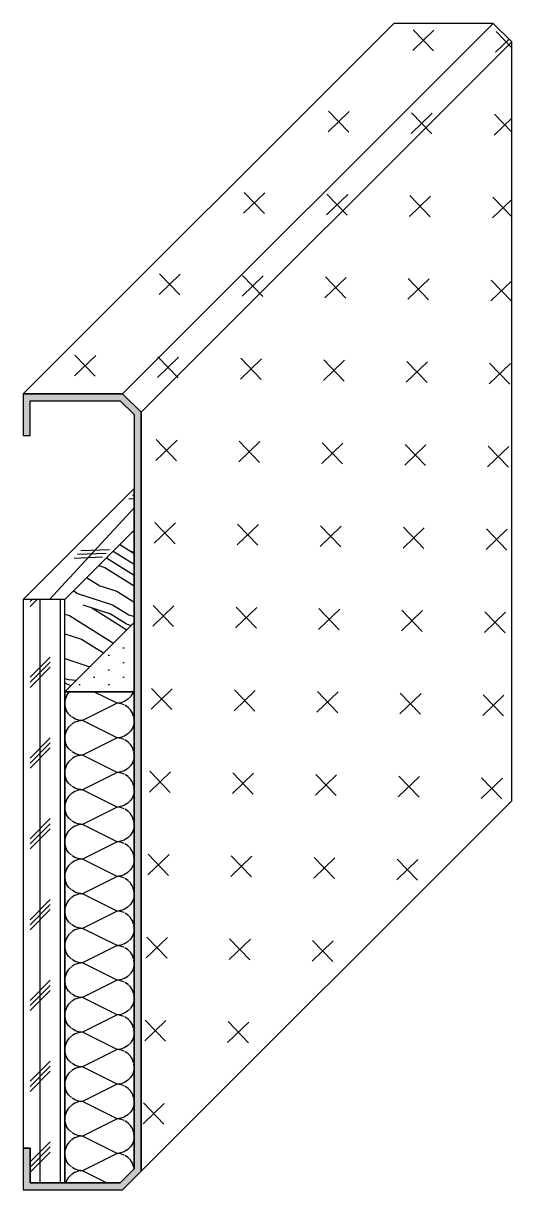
# Model space of a CAD drawing. Header units: millimetres. Extents: x 0 to 106, y 0 to 253.
import ezdxf

# ---------------------------------------------------------------- set-up
doc = ezdxf.new("R2010")
doc.units = ezdxf.units.MM

msp = doc.modelspace()

# ---------------------------------------------------------------- wipeouts: each hides what was drawn before it
msp.add_wipeout([(105.74, 84.24), (25.5, 4), (21.5, 0), (0, 0), (0, 9), (0, 127.84), (24, 151.84), (24, 167.84), (21, 170.84), (9, 170.84), (1.5, 163.34), (0, 163.34), (0, 172.34), (80.24, 252.58), (101.74, 252.58), (105.74, 248.58)])

# ---------------------------------------------------------------- next in the draw order: hatches: boundary and pattern name
h = msp.add_hatch()
h.set_pattern_fill('CROSS', color=256, scale=2, angle=43.8965, style=0)
h.set_pattern_definition([(43.89648, (10152.54, 4417.954), (0.345899, 17.957181), [6.35, -19.05]), (133.89648, (10157.029, 4417.867), (-17.957181, 0.345899), [6.35, -19.05])])
h.paths.add_polyline_path([(105.74, 248.58), (101.74, 252.58), (80.24, 252.58), (0, 172.34), (21.5, 172.34), (25.5, 168.34), (25.5, 4), (105.74, 84.24)])
msp.add_hatch(color=9).paths.add_polyline_path([(25.5, 168.34), (21.5, 172.34), (0, 172.34), (0, 163.34), (1.5, 163.34), (1.5, 170.84), (9, 170.84), (21, 170.84), (24, 167.84), (24, 82.99), (24, 4.5), (21, 1.5), (1.5, 1.5), (1.5, 9), (0, 9), (0, 0), (21.5, 0), (25.5, 4)])
h = msp.add_hatch()
h.set_pattern_fill('CORK', color=8, scale=1.378, angle=227.2169, style=0)
h.set_pattern_definition([(227.217, (-8.2146, 112.822), (3.21106, -2.9717), []), (2.217, (-11.306, 112.702), (-0.4787, 12.3655), [6.1874, -6.1874]), (2.217, (-12.049, 111.9), (-0.4787, 12.3655), [6.1874, -6.1874]), (2.217, (-12.792, 111.097), (-0.4787, 12.3655), [6.1874, -6.1874])])
h.paths.add_polyline_path([(24, 142.84), (24, 151.84), (0, 127.84), (9, 127.84)])
h = msp.add_hatch()
h.set_pattern_fill('木饰面', color=8, scale=2, angle=342.0728, style=0, pattern_type=2)
h.set_pattern_definition([(342.073, (61.908, -497.126), (12.5586, 38.819), [8.16, -12.24, 4.08, -16.32]), (342.073, (89.395, -504.947), (12.5586, 38.819), [8.16, -32.64]), (342.073, (86.14, -501.75), (12.5586, 38.819), [4.08, -36.72]), (342.073, (65.105, -493.87), (12.5586, 38.819), [2.04, -28.56, 2.04, -8.16]), (342.073, (79.32, -496.327), (12.5586, 38.819), [8.16, -12.24, 2.04, -18.36]), (342.073, (69.93, -492.216), (12.5586, 38.819), [6.12, -34.68]), (342.073, (79.947, -494.386), (12.5586, 38.819), [12.24, -28.56]), (342.073, (68.616, -489.648), (12.5586, 38.819), [8.16, -32.64]), (342.073, (84.457, -493.7), (12.5586, 38.819), [20.4, -20.4]), (342.073, (73.44, -487.99), (12.5586, 38.819), [4.08, -12.24, 8.16, -16.32]), (342.073, (100.927, -495.812), (12.5586, 38.819), [8.16, -32.64]), (342.073, (93.477, -492.33), (12.5586, 38.819), [4.08, -36.72]), (342.073, (86.027, -488.85), (12.5586, 38.819), [4.08, -36.72]), (342.073, (66.93, -481.6), (12.5586, 38.819), [8.16, -32.64]), (342.073, (86.655, -486.907), (12.5586, 38.819), [8.16, -32.64]), (342.073, (87.283, -484.966), (12.5586, 38.819), [8.16, -8.16, 8.16, -16.32]), (342.073, (80.147, -480.514), (12.5586, 38.819), [4.08, -20.4, 8.16, -8.16]), (342.073, (88.225, -482.055), (12.5586, 38.819), [12.24, -28.56]), (342.073, (88.853, -480.114), (12.5586, 38.819), [8.16, -32.64]), (342.073, (73.64, -474.12), (12.5586, 38.819), [12.24, -16.32, 4.08, -8.16]), (342.073, (74.267, -472.18), (12.5586, 38.819), [20.4, -20.4]), (342.073, (97.872, -478.744), (12.5586, 38.819), [4.08, -36.72]), (342.073, (86.54, -474.006), (12.5586, 38.819), [8.16, -32.64]), (342.073, (79.09, -470.523), (12.5586, 38.819), [4.08, -16.32, 4.08, -16.32]), (342.073, (75.523, -468.297), (12.5586, 38.819), [4.08, -12.24, 8.16, -16.32]), (342.073, (83.6, -469.84), (12.5586, 38.819), [4.08, -20.4, 4.08, -12.24]), (342.073, (91.68, -471.38), (12.5586, 38.819), [12.24, -28.56]), (342.073, (76.78, -464.415), (12.5586, 38.819), [8.16, -32.64]), (342.073, (96.502, -469.724), (12.5586, 38.819), [4.08, -36.72]), (342.073, (104.58, -471.265), (12.5586, 38.819), [4.08, -36.72]), (356.109, (90.023, -503.006), (38.8191, -12.55856), [4.2024, -164.0203]), (356.109, (96.731, -495.527), (38.8191, -12.55856), [4.2024, -164.0203]), (356.109, (100.384, -470.98), (38.8191, -12.55856), [4.2024, -164.0203]), (356.109, (84.029, -481.769), (38.8191, -12.55856), [4.2024, -164.0203]), (356.109, (93.676, -478.458), (38.8191, -12.55856), [4.2024, -164.0203]), (356.109, (96.616, -482.626), (38.8191, -12.55856), [4.2024, -164.0203]), (356.109, (79.405, -469.553), (38.8191, -12.55856), [4.2024, -164.0203]), (356.109, (94.304, -476.517), (38.8191, -12.55856), [4.2024, -164.0203]), (356.109, (97.359, -493.586), (38.8191, -12.55856), [8.4048, -159.818]), (356.109, (94.419, -489.419), (38.8191, -12.55856), [8.4048, -159.818]), (356.109, (95.047, -487.478), (38.8191, -12.55856), [8.4048, -159.818]), (148.0366, (79.319, -496.327), (-38.81911, 12.55856), [4.2024, -8.4048, 4.2024, -151.4131]), (148.0366, (73.439, -487.992), (-38.8191, 12.55856), [4.2024, -164.0203]), (148.0366, (79.091, -470.523), (-38.8191, 12.55856), [8.4048, -159.818]), (176.109, (89.395, -504.947), (-38.8191, 12.55856), [4.2024, -164.0203]), (328.0366, (97.159, -507.458), (38.8191, -12.55856), [4.2024, -164.0203]), (328.0366, (89.909, -490.104), (38.8191, -12.55856), [4.2024, -164.0203]), (328.0366, (99.87, -485.822), (38.8191, -12.55856), [4.2024, -164.0203]), (328.0366, (85.285, -477.887), (38.8191, -12.55856), [4.2024, -164.0203]), (328.0366, (82.973, -471.779), (38.8191, -12.55856), [4.2024, -164.0203]), (328.0366, (87.482, -471.094), (38.8191, -12.55856), [4.2024, -164.0203]), (328.0366, (85.285, -477.887), (38.8191, -12.55856), [4.2024, -164.0203]), (328.0366, (98.814, -475.832), (38.8191, -12.55856), [16.8096, -151.413]), (328.0366, (67.046, -494.5), (38.8191, -12.55856), [16.8096, -151.413]), (328.0366, (71.87, -492.844), (38.8191, -12.55856), [16.8096, -151.413]), (328.0366, (76.379, -492.159), (38.81911, -12.55856), [4.2024, -8.4048, 8.4048, -147.2107]), (328.0366, (77.321, -489.248), (38.81911, -12.55856), [8.4048, -8.4048, 8.4048, -143.0083]), (328.0366, (74.695, -484.11), (38.8191, -12.55856), [16.8096, -151.413]), (328.0366, (71.755, -479.943), (38.8191, -12.55856), [16.8096, -151.413]), (328.0366, (72.383, -478.002), (38.8191, -12.55856), [16.8096, -151.413]), (328.0366, (103.324, -475.147), (38.8191, -12.55856), [4.2024, -164.0203]), (328.0366, (108.462, -472.521), (38.8191, -12.55856), [8.4048, -159.818]), (328.0366, (84.542, -466.927), (38.8191, -12.55856), [8.4048, -159.818]), (328.0366, (69.672, -499.638), (38.8191, -12.55856), [16.8096, -151.413]), (328.0366, (101.754, -479.999), (38.8191, -12.55856), [12.6072, -155.6155]), (328.0366, (104.694, -484.167), (38.8191, -12.55856), [25.2144, -143.0083])])
h.paths.add_polyline_path([(24, 122.84), (24, 142.84), (9, 127.84), (9, 107.84)])
h = msp.add_hatch()
h.set_pattern_fill('CORK', color=8, scale=1.378, angle=90, style=0)
h.set_pattern_definition([(90, (-13209.3097, -3984.1764), (-4.37515, 3e-16), []), (225, (-13207.122, -3981.989), (8.750304, -8.750304), [6.187399, -6.187399]), (225, (-13207.122, -3980.895), (8.750304, -8.750304), [6.187399, -6.187399]), (225, (-13207.122, -3979.801), (8.750304, -8.750304), [6.187399, -6.187399])])
h.paths.add_polyline_path([(9, 127.84), (0, 127.84), (0, 100.34), (0, 9), (1.5, 9), (1.5, 1.5), (9, 1.5)])
h = msp.add_hatch()
h.set_pattern_fill('DOTS', color=8, scale=2, angle=270, style=0)
h.set_pattern_definition([(270, (9, 107.8413), (3.175, -1.5875), [0, -3.175])])
h.paths.add_polyline_path([(24, 122.84), (9, 107.84), (18, 107.84), (21, 107.84), (24, 107.84)])
h = msp.add_hatch()
h.set_pattern_fill('海绵', color=8, scale=15, angle=90, style=0, pattern_type=2)
h.set_pattern_definition([(94.9697407, (-13221.0481, -3985.95805), (-14.99999992, 164.999998704), [0.824528, -172.326405]), (109.179008, (-13221.1195, -3985.1366), (-15.00000111, 44.999999692), [0.8697, -181.767225]), (122.2756443, (-13221.40524, -3984.3152), (-15.000000078, 22.500000023), [0.802579, -167.738955]), (136.636577, (-13221.8338, -3983.6366), (-15.00000024, 14.999999844), [0.884244, -184.80702]), (146.9761324, (-13222.47667, -3983.0295), (-104.99999992, 67.500000077), [0.8519185, -178.050975]), (162.3498757, (-13223.19095, -3982.5652), (-45.000000055, 14.999999958), [0.824528, -172.326405]), (172.234834, (-13223.97667, -3982.3152), (-59.999999912, 7.50000015), [0.792986, -165.734025]), (187.765166, (-13223.97667, -3982.1009), (-105, -14.99999989), [0.792986, -165.734025]), (197.650124, (-13223.19095, -3981.8509), (-120.00000006, -37.49999964), [0.824528, -172.326405]), (213.023867, (-13222.47667, -3981.3866), (-104.999999972, -67.499999983), [0.8519186, -178.050975]), (223.363422, (-13221.8338, -3980.7795), (-15.000000296, -14.9999998), [0.884244, -184.80702]), (237.724355, (-13221.40524, -3980.1009), (-15.0000001, -22.5), [0.802579, -167.738955]), (250.820991, (-13221.1195, -3979.2795), (-15.000000763, -44.999999824), [0.8697, -181.767225]), (265.030259, (-13221.0481, -3978.45805), (-15.000000548, -164.999998647), [0.824528, -172.326405]), (153.43495, (-13224.7624, -3982.208), (-15, -6e-08), [8.385255, -8.3852535]), (187.125016, (-13232.2624, -3978.458), (-45.00000005, -7.4999999), [0.863813, -59.6031195]), (197.650124, (-13233.1195, -3978.5652), (-120.00000006, -37.49999964), [0.824528, -172.326405]), (213.023867, (-13233.90524, -3978.8152), (-104.999999972, -67.499999983), [0.8519186, -178.050975]), (223.363422, (-13234.6195, -3979.2795), (-15.000000296, -14.9999998), [0.884244, -184.80702]), (237.724355, (-13235.2624, -3979.8866), (-15.0000001, -22.5), [0.802579, -167.738955]), (250.820991, (-13235.69095, -3980.5652), (-45.000001077, -127.499999665), [0.8697, -181.767225]), (265.030259, (-13235.97667, -3981.3866), (-15.000000548, -164.999998647), [0.824528, -172.326405]), (94.9697407, (-13235.97667, -3983.0295), (-14.99999992, 164.999998704), [0.824528, -172.326405]), (109.179008, (-13235.69095, -3983.8509), (-44.999999985, 127.500000056), [0.8697, -181.767225]), (122.2756443, (-13235.2624, -3984.5295), (-15.000000078, 22.500000023), [0.802579, -167.738955]), (136.636577, (-13234.6195, -3985.1366), (-15.00000024, 14.999999844), [0.884244, -184.80702]), (146.9761324, (-13233.90524, -3985.6009), (-104.99999992, 67.500000077), [0.8519185, -178.050975]), (162.3498757, (-13233.1195, -3985.8509), (-119.99999991, 37.500000127), [0.824528, -172.326405]), (172.874984, (-13232.2624, -3985.958), (-45.0000001, 7.49999953), [0.863813, -59.6031195]), (206.56505, (-13224.7624, -3982.208), (14.9999988, -7e-07), [8.385255, -8.3852535])])
h.paths.add_polyline_path([(24, 107.84), (21, 107.84), (18, 107.84), (9, 107.84), (9, 1.5), (21, 1.5), (24, 4.5), (24, 107.53)])

# ---------------------------------------------------------------- next in the draw order: linework, layer by layer
for points in [[(105.74, 248.58), (101.74, 252.58), (80.24, 252.58), (0, 172.34), (21.5, 172.34), (25.5, 168.34), (25.5, 4), (105.74, 84.24)], [(105.74, 248.58), (101.74, 252.58), (80.24, 252.58), (0, 172.34), (21.5, 172.34), (25.5, 168.34), (25.5, 4), (105.74, 84.24)], [(25.5, 168.34), (21.5, 172.34), (0, 172.34), (0, 163.34), (1.5, 163.34), (1.5, 170.84), (9, 170.84), (21, 170.84), (24, 167.84), (24, 82.99), (24, 4.5), (21, 1.5), (1.5, 1.5), (1.5, 9), (0, 9), (0, 0), (21.5, 0), (25.5, 4)], [(24, 151.84), (0, 127.84), (0, 9), (1.5, 9), (1.5, 1.5), (21, 1.5), (24, 4.5), (24, 82.99)], [(9, 127.84), (0, 127.84), (0, 100.34), (0, 100.34), (0, 9), (1.5, 9), (1.5, 1.5), (9, 1.5)]]:
    msp.add_lwpolyline(points, close=True)
at = {"color": 8}
for points in [[(21.5, 172.34), (101.74, 252.58)], [(9, 107.84), (24, 122.84)]]:
    msp.add_lwpolyline(points, dxfattribs=at)
for points in [[(25.5, 168.34), (105.74, 248.58)], [(0, 127.84), (24, 151.84)], [(9, 127.84), (24, 142.84)]]:
    msp.add_lwpolyline(points)
at = {"color": 136}
msp.add_lwpolyline([(9, 107.84), (24, 107.84)], dxfattribs=at)
at = {"color": 8}
msp.add_lwpolyline([(24, 107.84), (21, 107.84), (18, 107.84), (9, 107.84), (9, 1.5), (21, 1.5), (24, 4.5), (24, 107.53)], close=True, dxfattribs=at)

doc.saveas('drawing.dxf')
